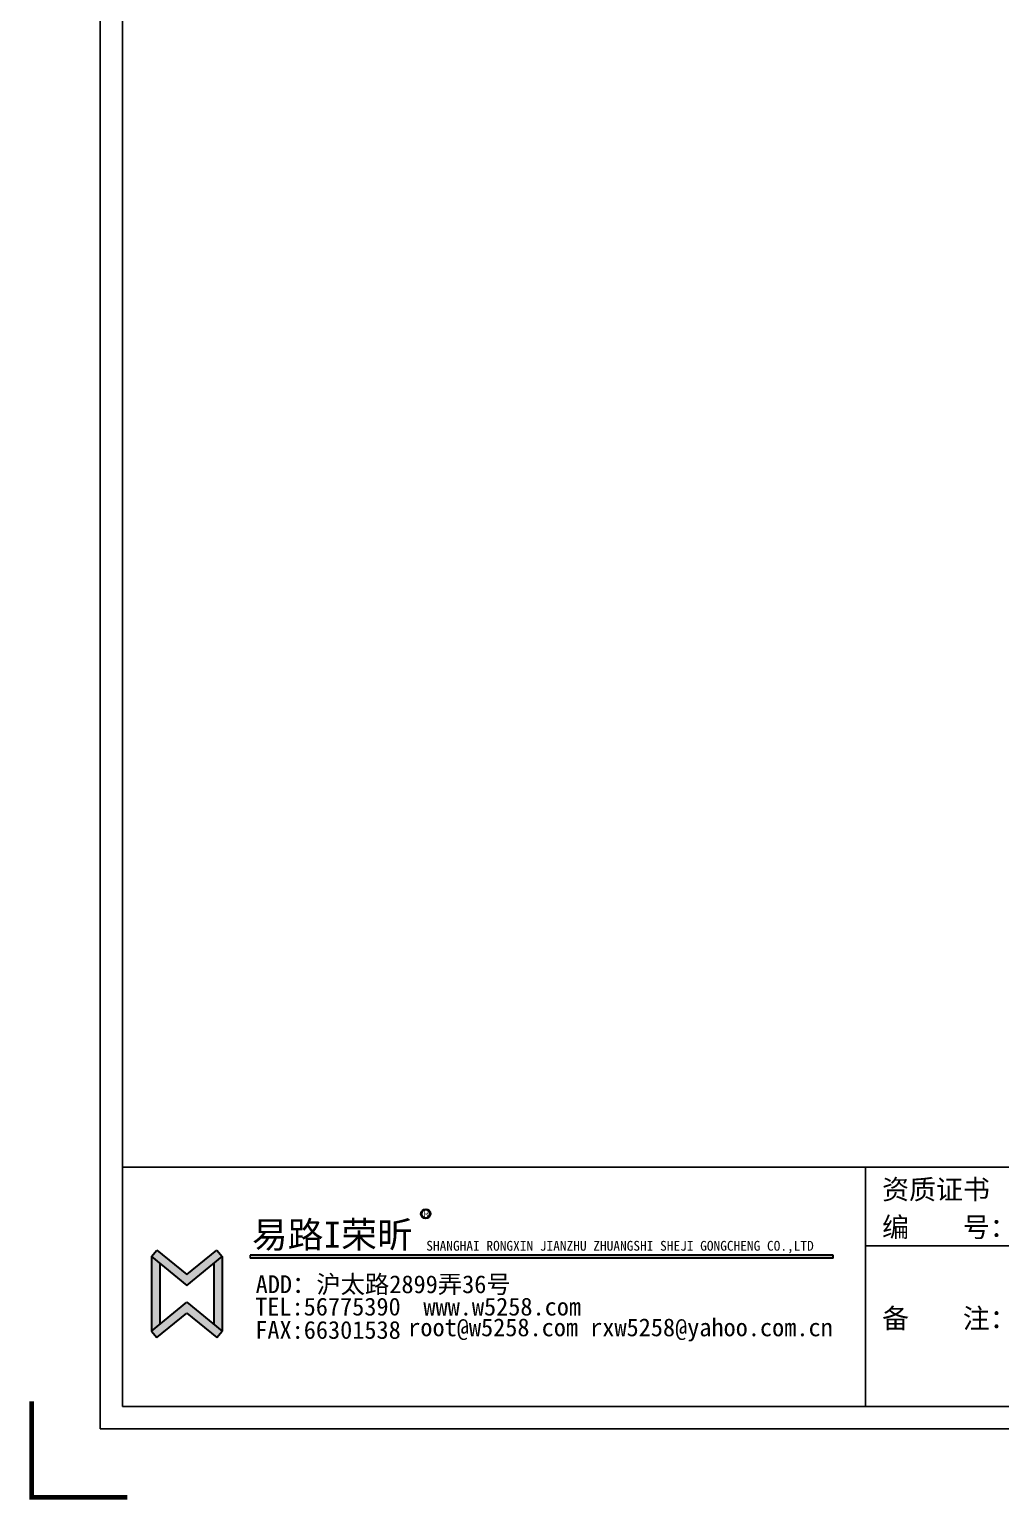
# Model space of a CAD drawing. Header units: millimetres. Extents: x -58733 to 427521, y -235734 to 553534.
# Drawn here: x 2704 to 8254, y 402450 to 410850 of the extents above; entities that cross this region are included whole.
import ezdxf

# ---------------------------------------------------------------- set-up
doc = ezdxf.new("R2010")
doc.units = ezdxf.units.MM
doc.layers.add('图框', color=251, linetype='Continuous')
doc.layers.add('目录文字', color=8, linetype='Continuous')
doc.layers.add('墙体', color=7, linetype='Continuous', lineweight=30)
doc.styles.add('YQ_DIM', font='SUPEROS.SHX', dxfattribs={"width": 0.8, "bigfont": 'HZDX.SHX'})
doc.styles.add('宋体', font='simsun.ttc', dxfattribs={"height": 120})
doc.styles.add('英文', font='simhei.ttf')
doc.styles.add('黑体', font='simhei.ttf')

# ---------------------------------------------------------------- blocks, each defined once
blk = doc.blocks.new('图框1比60')
h = blk.add_hatch(color=8)
edge = h.paths.add_edge_path()
edge.add_ellipse((163709.5, 45504.9), major_axis=(-0.2, 29.4), ratio=1, start_angle=269.68782, end_angle=449.68782)
edge.add_ellipse((163709.5, 45504.9), major_axis=(-0.2, 29.4), ratio=1, start_angle=89.56223, end_angle=269.56223)
edge = h.paths.add_edge_path(flags=16)
edge.add_ellipse((163709.5, 45504.9), major_axis=(0, 24.9), ratio=1, start_angle=269.96604, end_angle=449.96604)
edge.add_ellipse((163709.5, 45504.9), major_axis=(0, 24.9), ratio=1, start_angle=89.88724, end_angle=269.88724)
h = blk.add_hatch(color=8)
h.paths.add_polyline_path([(162212.9, 45056.2), (162434.2, 45236.5), (162400.8, 45277.5), (162212.9, 45124.4), (162024.9, 45277.5), (161991.5, 45236.5)])
h.paths.add_polyline_path([(162212.9, 44882.3), (162400.8, 44729.2), (162434.2, 44770.2), (162212.9, 44950.5), (161991.5, 44770.2), (162024.9, 44729.2)])
h = blk.add_hatch(color=8)
h.paths.add_polyline_path([(162044.4, 45193.4), (161991.5, 45236.5), (161991.5, 44770.2), (162044.4, 44813.3)])
h.paths.add_polyline_path([(162434.2, 45236.5), (162381.3, 45193.4), (162381.3, 44813.3), (162434.2, 44770.2)])
blk.add_hatch(color=8).paths.add_polyline_path([(162610.3, 45245), (162610.3, 45227.3), (166263, 45227.3), (166263, 45245)])
at = {"layer": '目录文字'}
h = blk.add_hatch(color=8, dxfattribs=at)
edge = h.paths.add_edge_path()
edge.add_ellipse((163709.5, 45504.9), major_axis=(-0.2, 29.4), ratio=1, start_angle=89.56223, end_angle=269.56223)
edge.add_ellipse((163709.5, 45504.9), major_axis=(-0.2, 29.4), ratio=1, start_angle=269.66215, end_angle=449.66215)
edge = h.paths.add_edge_path(flags=16)
edge.add_ellipse((163709.5, 45504.9), major_axis=(0, 24.9), ratio=1, start_angle=90.02883, end_angle=270.02883, ccw=False)
edge.add_ellipse((163709.5, 45504.9), major_axis=(0, 24.9), ratio=1, start_angle=-89.88724, end_angle=90.11276, ccw=False)
h.paths.add_polyline_path([(163688.6, 45538.9), (163733, 45538.9), (163733, 45471.6), (163688.6, 45471.6)], flags=9)
at = {"color": 8}
for p, q in [((161991.5, 45236.5), (162024.9, 45277.5)), ((161991.5, 45236.5), (161991.5, 44770.2)), ((161991.5, 45236.5), (162212.9, 45056.2)), ((162024.9, 45277.5), (162212.9, 45124.4)), ((162212.9, 45124.4), (162400.8, 45277.5)), ((162212.9, 45056.2), (162434.2, 45236.5)), ((162400.8, 45277.5), (162434.2, 45236.5)), ((162434.2, 45236.5), (162434.2, 44770.2)), ((166263, 45245), (162610.3, 45245)), ((166263, 45227.3), (162610.3, 45227.3)), ((166263, 45227.3), (166263, 45245)), ((162044.4, 45193.4), (162044.4, 44813.3)), ((162381.3, 45193.4), (162381.3, 44813.3)), ((161991.5, 44770.2), (162212.9, 44950.5)), ((162212.9, 44950.5), (162434.2, 44770.2)), ((162024.9, 44729.2), (162212.9, 44882.3)), ((162212.9, 44882.3), (162400.8, 44729.2)), ((161991.5, 44770.2), (162024.9, 44729.2)), ((162400.8, 44729.2), (162434.2, 44770.2))]:
    blk.add_line(p, q, dxfattribs=at)
blk.add_ellipse((163709.5, 45504.9, 0), major_axis=(0.1, 29.4), ratio=1, start_param=1.575118209033049, end_param=7.858303516212636, dxfattribs=at)
at = {"layer": '图框', "color": 121}
for p, q in [((161669.6, 61388.8), (161669.6, 44157.2)), ((161669.6, 44157.2), (186037.7, 44157.2))]:
    blk.add_line(p, q, dxfattribs=at)
at = {"layer": '图框', "color": 8}
for p, q in [((161809.2, 61249.3), (161809.2, 44296.7)), ((161809.2, 61249.3), (161809.2, 45797.4)), ((161809.2, 45797.4), (185898.1, 45797.4)), ((161809.2, 45797.4), (185898.1, 45797.4)), ((166464.8, 45797.4), (166464.8, 44296.7)), ((170674.9, 45304.6), (166464.8, 45304.6)), ((161809.2, 44296.7), (185898.1, 44296.7))]:
    blk.add_line(p, q, dxfattribs=at)
at = {"layer": '图框', "color": 121, "const_width": 28.3}
blk.add_lwpolyline([(161841.2, 43728.3), (161240.8, 43728.3), (161240.8, 44328.7)], dxfattribs=at)
at = {"layer": '目录文字', "color": 8}
blk.add_line((162610.3, 45245), (162610.3, 45227.3), dxfattribs=at)
blk.add_ellipse((163709.5, 45504.9, 0), major_axis=(0.4, 24.9), ratio=1, start_param=1.571448490114663, end_param=7.854633797294249, dxfattribs=at)
for s, height, style, width, p in [('资质证书', 123.79, '宋体', 0.999898, (166569.4, 45595.3)), ('R', 44.9, 'YQ_DIM', 0.8, (163698.2, 45483.4, 0)), ('编    号：', 123.79, '宋体', 0.999898, (166569.4, 45359.1)), ('易路I荣昕', 164.11, '黑体', 0.999898, (162620.9, 45291.7)), ('SHANGHAI RONGXIN JIANZHU ZHUANGSHI SHEJI GONGCHENG CO.,LTD', 61.543, '英文', 0.999898, (163713.2, 45273.4)), ('ADD：沪太路2899弄36号', 111.719, '英文', 0.999898, (162644.2, 45007.4)), ('TEL:56775390', 111.719, '英文', 0.999898, (162641.1, 44867.2)), ('www.w5258.com', 111.719, '英文', 0.999898, (163695.2, 44867.2)), ('备    注：', 123.79, '宋体', 0.999898, (166569.4, 44787.6)), ('FAX:66301538', 111.719, '英文', 0.999898, (162641.7, 44721.3)), ('root@w5258.com rxw5258@yahoo.com.cn', 111.719, '英文', 0.999898, (163600.4, 44737.4))]:
    blk.add_text(s, height=height, dxfattribs=dict(at, style=style, width=width)).set_placement(p)

msp = doc.modelspace()

# ---------------------------------------------------------------- block references
at = {"layer": '墙体', "color": 0, "xscale": 0.9120113186390109, "yscale": 0.9120113186390109, "zscale": 0.9120113186390109}
msp.add_blockref('图框1比60', (-144336.5, 362582.5), dxfattribs=at)

doc.saveas('drawing.dxf')
